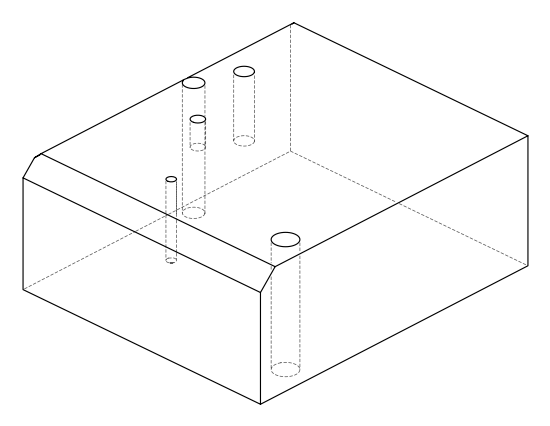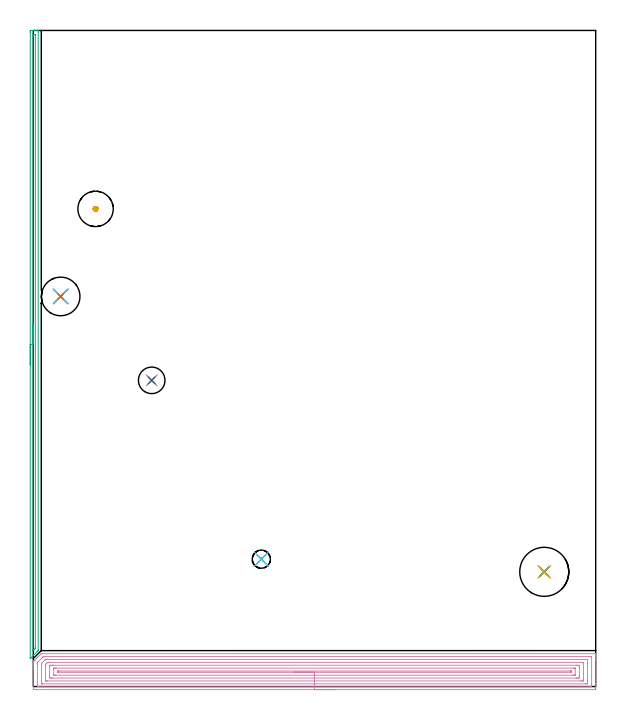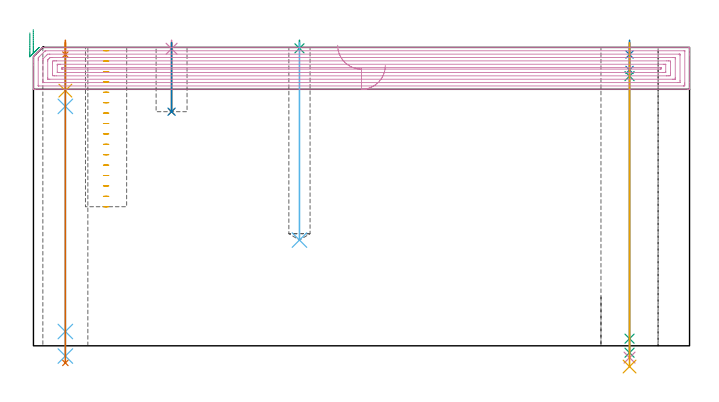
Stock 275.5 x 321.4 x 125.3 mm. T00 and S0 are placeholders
(PLAN: 17 operations, 12 tool changes, 25.1 min)
(1 SPOT_DRILL | STEP1HOLE | NXT0321_9005460120000 | 0.05 min | 183 mm3)
(2 SPOT_DRILL_1 | STEP1HOLE_1 | NXT0321_9005460120000 | 0.05 min | 183 mm3)
(3 SPOT_DRILL_2 | STEP1POCKET | NXT0321_9005460120000 | 0.03 min | 1 mm3)
(4 SPOT_DRILL_3 | STEP1POCKET_2 | NXT0321_9005460120000 | 0.03 min | 2 mm3)
(5 DRILL_BLIND_HOLE_INTO_CENTER | STEP1HOLE | NXT0301_092 | 0.08 min | 1731 mm3)
(6 GUN_DRILL_THROUGH_HOLE | STEP1HOLE | UGT0307_009 | 0.63 min | 12256 mm3)
(7 DRILL_TO_ENLARGE_THROUGH_HOLE | STEP1HOLE | UGT0301_257 | 0.54 min | 20947 mm3)
(8 DRILL_BLIND_HOLE_INTO_CENTER_1 | STEP1HOLE_1 | UGT0301_185 | 0.05 min | 183 mm3)
(9 GUN_DRILL_THROUGH_HOLE_1 | STEP1HOLE_1 | UGT0307_002 | 0.57 min | 3286 mm3)
(10 SPADE_DRILL_TO_ENLARGE_THROUGH_HOLE | STEP1HOLE_1 | UGT0306_006 | 0.53 min | 19957 mm3)
(11 DRILL_TO_ENLARGE_THROUGH_HOLE_1 | STEP1HOLE_1 | UGT0301_057 | 0.55 min | 33034 mm3)
(12 DRILL_BLIND_HOLE_INTO_CENTER_2 | STEP1POCKET | UGT0301_484 | 0.33 min | 4903 mm3)
(13 DRILL_BLIND_HOLE_INTO_CENTER_3 | STEP1POCKET_2 | NXT0301_055 | 0.12 min | 1434 mm3)
(14 DRILL_TO_ENLARGE_BLIND_HOLE | STEP1POCKET_2 | UGT0301_374 | 0.12 min | 2143 mm3)
(15 AREA_MILL | FG_CHAMFER_SURFACE | UGT0205_001 | 5.05 min | 2368 mm3)
(16 AREA_MILL_1 | FG_CHAMFER_SURFACE_1 | UGT0205_001 | 15.62 min | 42627 mm3)
(17 MILL_BLIND_HOLE_FROM_SOLID_MATERIAL | STEP1POCKET_1 | UGT0201_133 | Spiral | 0.71 min | 15738 mm3)
(TOOL NXT0321_9005460120000 | NC Spot Drill, 142deg, 12mm, Carbide, Uncoated | D12 PA142 FL30 Z2)
(TOOL NXT0301_092 | Carbide Drill 12.1mm [860.1-1210-061A1-MM 2214] | D12.1 PA140 FL77 Z2)
(TOOL UGT0307_009 | Gun Drill 12 mm | D12 PA130 FL24 Z1)
(TOOL UGT0301_257 | Twist Drill 18.9 mm | D18.9 PA118 FL135 Z2)
(TOOL UGT0301_185 | Twist Drill 6.3 mm | D6.3 PA118 FL61 Z2)
(TOOL UGT0307_002 | Gun Drill 6 mm | D6 PA130 FL24 Z1)
(TOOL UGT0306_006 | Spade Drill 15.5mm | D15.5 PA132 FL10 Z2)
(TOOL UGT0301_057 | Twist Drill 24 mm | D24 PA118 FL160 Z2)
(TOOL UGT0301_484 | Carbide Drill 8.9 mm | D8.9 PA118 FL81 Z2)
(TOOL NXT0301_055 | Carbide Drill 8.4mm [860.1-0840-042A1-MM 2214] | D8.4 PA140 FL61 Z2)
(TOOL UGT0301_374 | Twist Drill Flat Bottom 13 mm | D13 PA180 FL101 Z2)
(TOOL UGT0205_001 | Chamfer Mill 20 x 3 x 45 deg. | D20 FL50 Z2)
(TOOL UGT0201_133 | Carbide End Mill 15.0 | D15 FL30 Z4)
(OP 1 SPOT_DRILL)
G17 G21 G94 G90
T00 M6
G54
G17 G0 G90 X13.4 Y191.1 S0 M3
G43 Z135.3 H0
G94 G81 G98 Z122.3 F250. R128.3
G80
M5
M2
(OP 2 SPOT_DRILL_1)
G17 G21 G94 G90
T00 M6
G54
G17 G0 G90 X250.3 Y56.2 S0 M3
G43 Z135.3 H0
G94 G81 G98 Z122.3 F250. R128.3
G80
M5
M2
(OP 3 SPOT_DRILL_2)
G17 G21 G94 G90
T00 M6
G54
G17 G0 G90 X111.7 Y62.4 S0 M3
G43 Z135.3 H0
G94 G81 G98 Z124.917 F250. R128.3
G80
M5
M2
(OP 4 SPOT_DRILL_3)
G17 G21 G94 G90
T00 M6
G54
G17 G0 G90 X58. Y150. S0 M3
G43 Z135.3 H0
G94 G81 G98 Z124.74 F250. R128.3
G80
M5
M2
(OP 5 DRILL_BLIND_HOLE_INTO_CENTER)
G17 G21 G94 G90
T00 M6
G54
G17 G0 G90 X13.4 Y191.1 S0 M3
G43 Z135.3 H1
G94 G81 G98 Z107.15 F250. R127.3
G80
M5
M2
(OP 6 GUN_DRILL_THROUGH_HOLE)
G17 G21 G94 G90
T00 M6
G54
G17 G0 G90 X13.4 Y191.1 M8
G43 Z135.3 H0
Z121.383
S716 M3
G94 G1 Z100.536 F125. M26
G4 X.084
Z6. F250.
G4 X.084
Z-4.298 F125.
G4 X.084
M5
M9
G0 Z121.383
Z135.3
M2
(OP 7 DRILL_TO_ENLARGE_THROUGH_HOLE)
G17 G21 G94 G90
T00 M6
G54
G17 G0 G90 X13.4 Y191.1 S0 M3
G43 Z135.3 H0
G94 G73 G98 Z-7.178 F250. Q16.56 R127.3
G80
M5
M2
(OP 8 DRILL_BLIND_HOLE_INTO_CENTER_1)
G17 G21 G94 G90
T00 M6
G54
G17 G0 G90 X250.3 Y56.2 S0 M3
G43 Z135.3 H0
G94 G81 G98 Z115.85 F250. R127.3
G80
M5
M2
(OP 9 GUN_DRILL_THROUGH_HOLE_1)
G17 G21 G94 G90
T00 M6
G54
G17 G0 G90 X250.3 Y56.2 M8
G43 Z135.3 H0
Z123.413
S716 M3
G94 G1 Z113.254 F125. M26
G4 X.084
Z3. F250.
G4 X.084
Z-2.899 F125.
G4 X.084
M5
M9
G0 Z123.413
Z135.3
M2
(OP 10 SPADE_DRILL_TO_ENLARGE_THROUGH_HOLE)
G17 G21 G94 G90
T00 M6
G54
G17 G0 G90 X250.3 Y56.2 S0 M3
G43 Z135.3 H0
G94 G73 G98 Z-4.951 F250. Q14.472 R127.3
G80
M5
M2
(OP 11 DRILL_TO_ENLARGE_THROUGH_HOLE_1)
G17 G21 G94 G90
T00 M6
G54
G17 G0 G90 X250.3 Y56.2 S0 M3
G43 Z135.3 H0
G94 G73 G98 Z-8.71 F250. Q22.335 R127.3
G80
M5
M2
(OP 12 DRILL_BLIND_HOLE_INTO_CENTER_2)
G17 G21 G94 G90
T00 M6
G54
G17 G0 G90 X111.7 Y62.4 S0 M3
G43 Z135.3 H0
G94 G81 G98 Z44.4 F250. R127.3
G80
M5
M2
(OP 13 DRILL_BLIND_HOLE_INTO_CENTER_3)
G17 G21 G94 G90
T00 M6
G54
G17 G0 G90 X58. Y150. S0 M3
G43 Z135.3 H1
G94 G81 G98 Z98.3 F250. R127.3
G80
M5
M2
(OP 14 DRILL_TO_ENLARGE_BLIND_HOLE)
G17 G21 G94 G90
T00 M6
G54
G17 G0 G90 X58. Y150. S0 M3
G43 Z135.3 H0
G94 G81 G98 Z98.3 F250. R127.3
G80
M5
M2
(OP 15 AREA_MILL)
G17 G21 G94 G90
T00 M6
G54
G17 G0 G90 X-1.5 Y157.55 S1061 M3
G43 Z135.3 H0
Z131.4
G94 G1 Y157.588 Z130.528 F250.
Y157.702 Z129.664
Y157.891 Z128.812
Y158.153 Z127.98
Y158.487 Z127.174
Y158.89 Z126.4
Y159.358 Z125.664
Y159.89 Z124.972
Y160.479 Z124.329
Y161.122 Z123.74
Y161.814 Z123.209
Y162.55 Z122.74
Y163.324 Z122.337
Y164.13 Z122.003
Y164.962 Z121.741
Y165.814 Z121.552
Y166.678 Z121.438
Y167.55 Z121.4
Y320.498
X-1.499 Y320.78 Z121.401
X-1.492 Y321.384 Z121.403
X-1.491 Y321.393 Z121.405
X-0.889 Y321.4 Z122.005
X0.551 Z123.447
X0.896 Z123.792
X1.588 Z124.487
X1.927 Z124.827
X2.339 Y321.393 Z125.231
X2.397 Y321.39 Z125.288
X2.4 Y321.227 Z125.3
Y17.894
X2.394 Y17.603 Z125.288
X2.389 Y17.588 Z125.285
X1.8 Y17. Z124.7
X-1.178 Y14.022 Z121.721
X-1.336 Y13.863 Z121.561
X-1.479 Y13.724 Z121.419
X-1.494 Y13.717 Z121.403
X-1.499 Y13.724 Z121.399
X-1.5 Y167.55 Z121.4
X-0.086 Z122.814
Y319.083
X-0.084 Y319.172 Z122.816
X-0.08 Y319.35 Z122.82
X-0.078 Y319.392 Z122.822
X-0.071 Y319.394 Z122.829
X-0.047 Y319.397 Z122.853
X0.004 Y319.399 Z122.904
X0.491 Z123.391
X0.896 Y319.392 Z123.796
X0.953 Y319.39 Z123.853
X0.979 Y319.374 Z123.879
X0.985 Y318.993 Z123.885
X0.986 Y19.591 Z123.886
X0.981 Y18.787 Z123.881
X0.979 Y18.704 Z123.879
X0.97 Y18.632 Z123.87
X0.896 Y18.554 Z123.796
X0.569 Y18.221 Z123.469
X0.244 Y17.894 Z123.144
X0.124 Y17.773 Z123.024
X0.004 Y17.655 Z122.904
X-0.038 Y17.617 Z122.862
X-0.071 Y17.59 Z122.829
X-0.079 Y17.587 Z122.821
X-0.08 Y17.626 Z122.82
X-0.085 Y17.804 Z122.815
Y17.894
X-0.086 Y17.983 Z122.814
Y167.55
Y168.422 Z122.852
Y169.286 Z122.966
Y170.138 Z123.155
Y170.97 Z123.417
Y171.776 Z123.751
Y172.55 Z124.154
Y173.286 Z124.623
Y173.978 Z125.154
Y174.621 Z125.743
Y175.21 Z126.386
Y175.742 Z127.079
Y176.21 Z127.814
Y176.613 Z128.588
Y176.947 Z129.394
Y177.209 Z130.226
Y177.398 Z131.078
Y177.512 Z131.943
Y177.55 Z132.814
G0 Z135.3
M5
M2
(OP 16 AREA_MILL_1)
G17 G21 G94 G90
T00 M6
G54
G17 G0 G90 X147.75 Y-1.5 S1061 M3
G43 Z135.3 H0
Z117.7
G94 G1 X147.712 Z116.828 F250.
X147.598 Z115.964
X147.409 Z115.112
X147.147 Z114.28
X146.813 Z113.474
X146.41 Z112.7
X145.942 Z111.964
X145.41 Z111.272
X144.821 Z110.629
X144.178 Z110.04
X143.486 Z109.508
X142.75 Z109.04
X141.976 Z108.637
X141.17 Z108.303
X140.338 Z108.041
X139.486 Z107.852
X138.622 Z107.738
X137.75 Z107.7
X0.618
X0.163 Y-1.495 Z107.703
X0.01 Y-1.492 Z107.706
X0. Y-1.335 Z107.863
Y8.621 Z117.815
Y10.043 Z119.24
Y10.381 Z119.577
Y11.058 Z120.257
X0.001 Y12.142 Z121.34
X0.004 Y12.192 Z121.39
X0.023 Y12.223 Z121.422
X0.152 Y12.353 Z121.552
X0.234 Y12.436 Z121.632
X0.32 Y12.521 Z121.72
X0.442 Y12.642 Z121.841
X0.527 Y12.729 Z121.925
X0.618 Y12.819 Z122.018
X0.731 Y12.931 Z122.131
X0.821 Y13.022 Z122.219
X1.4 Y13.6 Z122.8
X1.512 Y13.712 Z122.911
X1.701 Y13.903 Z123.099
X2.244 Y14.444 Z123.644
X2.581 Y14.783 Z123.979
X3.618 Y15.82 Z125.014
X3.905 Y16.094 Z125.292
X4.192 Y16.1 Z125.3
X275.328
X275.497 Y16.102 Z125.292
X275.5 Y15.765 Z124.964
Y15.46 Z124.659
Y14.783 Z123.978
Y13.565 Z122.762
Y13.022 Z122.217
Y1.409 Z110.606
Y-0.792 Z108.405
X275.497 Y-1.064 Z108.134
X275.49 Y-1.492 Z107.706
X275.32 Y-1.495 Z107.703
X274.882 Y-1.5 Z107.7
X137.75
Y-0.086 Z109.114
X2.305 Y-0.085 Z109.115
X2.036 Y-0.08 Z109.12
X2.01 Y-0.079 Z109.121
X2.006 Y-0.058 Z109.142
X2.002 Y-0.026 Z109.174
X2.001 Y0.006 Z109.206
X2. Y0.216 Z109.416
Y10.78 Z119.98
X2.004 Y11.262 Z120.462
X2.009 Y11.652 Z120.852
X2.027 Y11.766 Z120.966
X2.107 Y11.849 Z121.049
X2.392 Y12.142 Z121.342
X4.152 Y13.903 Z123.103
X4.616 Y14.365 Z123.565
X4.774 Y14.52 Z123.72
X4.903 Y14.643 Z123.843
X4.941 Y14.679 Z123.879
X4.986 Y14.681 Z123.881
X5.085 Y14.684 Z123.884
X5.184 Y14.685 Z123.885
X273.195
X273.464 Y14.68 Z123.88
X273.49 Y14.679 Z123.879
X273.494 Y14.658 Z123.858
X273.498 Y14.626 Z123.826
X273.499 Y14.594 Z123.794
X273.5 Y14.384 Z123.584
Y1.179 Z110.379
X273.498 Y0.697 Z109.897
X273.495 Y0.303 Z109.503
X273.482 Y-0.079 Z109.121
X273.095 Y-0.084 Z109.116
X272.996 Y-0.085 Z109.115
X137.75 Y-0.086 Z109.114
Y1.328 Z110.528
X4.444 Y1.329 Z110.529
X4.192 Y1.33 Z110.53
X4.108 Y1.332 Z110.532
X4.042 Y1.335 Z110.535
X4.01 Y1.34 Z110.54
X4.008 Y1.389 Z110.589
X4.003 Y1.578 Z110.778
X4. Y1.766 Z110.966
X4.001 Y10.569 Z119.769
X4.01 Y11.262 Z120.462
X4.016 Y11.305 Z120.505
X4.042 Y11.336 Z120.536
X4.077 Y11.375 Z120.575
X4.192 Y11.492 Z120.692
X5.406 Y12.706 Z121.906
X5.725 Y13.022 Z122.222
X5.853 Y13.146 Z122.346
X5.978 Y13.264 Z122.464
X6.621 Y13.27 Z122.47
X6.872 Y13.271 Z122.471
X271.056
X271.308 Y13.27 Z122.47
X271.392 Y13.268 Z122.468
X271.458 Y13.265 Z122.465
X271.49 Y13.26 Z122.46
X271.492 Y13.211 Z122.411
X271.497 Y13.022 Z122.222
X271.5 Y12.834 Z122.034
Y2.269 Z111.469
X271.497 Y1.578 Z110.778
X271.495 Y1.394 Z110.594
X271.488 Y1.335 Z110.535
X271.434 Y1.333 Z110.533
X271.308 Y1.331 Z110.531
X270.667 Y1.329 Z110.529
X270.415 Y1.328 Z110.528
X137.75
Y2.743 Z111.943
X6.872
X6.582 Y2.744 Z111.944
X6.135 Y2.748 Z111.948
X6.038 Y2.75 Z111.95
X6.01 Y2.758 Z111.958
X6.007 Y2.805 Z112.005
X6.004 Y2.907 Z112.107
X6. Y3.317 Z112.517
Y10.381 Z119.581
X6.01 Y10.81 Z120.01
X6.018 Y10.858 Z120.058
X6.047 Y10.891 Z120.091
X6.102 Y10.951 Z120.151
X6.196 Y11.047 Z120.247
X6.411 Y11.262 Z120.462
X6.641 Y11.49 Z120.69
X6.872 Y11.715 Z120.915
X7.021 Y11.85 Z121.05
X7.165 Y11.853 Z121.053
X7.765 Y11.856 Z121.056
X8.054 Y11.857 Z121.057
X268.628
X268.918 Y11.856 Z121.056
X269.366 Y11.852 Z121.052
X269.462 Y11.85 Z121.05
X269.49 Y11.842 Z121.042
X269.493 Y11.795 Z120.995
X269.496 Y11.693 Z120.893
X269.5 Y11.283 Z120.483
Y3.338 Z112.538
X269.496 Y2.909 Z112.109
X269.493 Y2.802 Z112.002
X269.49 Y2.754 Z111.954
X269.433 Y2.75 Z111.95
X269.229 Y2.746 Z111.946
X268.628 Y2.743 Z111.943
X268.339
X137.75
Y4.157 Z113.357
X9.552
X8.718 Y4.16 Z113.36
X8.659 Y4.164 Z113.364
X8.01 Y4.219 Z113.419
X8.001 Y4.866 Z114.066
X8. Y9.269 Z118.469
X8.001 Y9.501 Z118.701
X8.004 Y10.146 Z119.346
X8.01 Y10.381 Z119.581
X8.602 Y10.437 Z119.637
X8.659 Y10.439 Z119.639
X9.489 Y10.443 Z119.643
X9.552
X265.948
X266.782 Y10.44 Z119.64
X266.841 Y10.436 Z119.636
X267.49 Y10.381 Z119.581
X267.499 Y9.734 Z118.934
X267.5 Y5.331 Z114.531
X267.499 Y5.099 Z114.299
X267.496 Y4.454 Z113.654
X267.49 Y4.219 Z113.419
X266.898 Y4.163 Z113.363
X266.841 Y4.161 Z113.361
X266.011 Y4.157 Z113.357
X265.948
X137.75
Y5.571 Z114.771
X10.859
X10.445 Y5.573 Z114.773
X10.032 Y5.577 Z114.777
X10.013 Y5.578 Z114.778
X10.009 Y5.593 Z114.793
X10.004 Y5.638 Z114.838
X10.001 Y5.716 Z114.916
X10. Y8.621 Z117.821
X10.001 Y8.84 Z118.04
X10.004 Y8.95 Z118.15
X10.009 Y9.004 Z118.204
X10.012 Y9.022 Z118.222
X10.036 Y9.024 Z118.224
X10.445 Y9.027 Z118.227
X10.925 Y9.029 Z118.229
X11.339
X264.641
X265.055 Y9.027 Z118.227
X265.468 Y9.023 Z118.223
X265.487 Y9.022 Z118.222
X265.491 Y9.007 Z118.207
X265.496 Y8.962 Z118.162
X265.499 Y8.884 Z118.084
X265.5 Y5.979 Z115.179
X265.499 Y5.76 Z114.96
X265.496 Y5.65 Z114.85
X265.491 Y5.596 Z114.796
X265.488 Y5.578 Z114.778
X265.464 Y5.576 Z114.776
X265.055 Y5.573 Z114.773
X264.576 Y5.571 Z114.771
X264.161
X137.75
Y6.985 Z116.185
X12.232 Y6.986 Z116.186
X12.103 Y6.987 Z116.187
X12.04 Y6.99 Z116.19
X12.015 Y6.992 Z116.192
X12.009 Y7.004 Z116.204
X12.005 Y7.024 Z116.224
X12.001 Y7.088 Z116.288
X12.003 Y7.414 Z116.614
X12.006 Y7.528 Z116.728
X12.01 Y7.599 Z116.799
X12.074 Y7.608 Z116.808
X12.232 Y7.612 Z116.812
X12.36 Y7.614 Z116.814
X263.268
X263.397 Y7.613 Z116.813
X263.46 Y7.61 Z116.81
X263.485 Y7.608 Z116.808
X263.491 Y7.596 Z116.796
X263.495 Y7.576 Z116.776
X263.499 Y7.512 Z116.712
X263.497 Y7.186 Z116.386
X263.494 Y7.072 Z116.272
X263.49 Y7.001 Z116.201
X263.426 Y6.992 Z116.192
X263.268 Y6.988 Z116.188
X263.14 Y6.986 Z116.186
X137.75 Y6.985 Z116.185
X136.878 Z116.223
X136.014 Z116.337
X135.162 Z116.526
X134.33 Z116.788
X133.524 Z117.122
X132.75 Z117.525
X132.014 Z117.994
X131.322 Z118.525
X130.679 Z119.114
X130.09 Z119.757
X129.558 Z120.45
X129.09 Z121.185
X128.687 Z121.959
X128.353 Z122.765
X128.091 Z123.597
X127.902 Z124.449
X127.788 Z125.314
X127.75 Z126.185
G0 Z135.3
M5
M2
(OP 17 MILL_BLIND_HOLE_FROM_SOLID_MATERIAL)
G17 G21 G94 G90
T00 M6
G54
G17 G0 G90 X30.5 Y234. S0 M3
G43 Z135.3 H0
Z123.931
G94 G3 X31.075 Y234.575 R0.575 F250.
X30.5 Y235.15 R0.575
X29.35 Y234. R1.15
X30.5 Y235.15 R-1.15
X29.925 Y234.575 R0.575
X30.5 Y234. R0.575
G0 Z119.563
G3 X31.075 Y234.575 R0.575
X30.5 Y235.15 R0.575
X29.35 Y234. R1.15
X30.5 Y235.15 R-1.15
X29.925 Y234.575 R0.575
X30.5 Y234. R0.575
G0 Z115.194
G3 X31.075 Y234.575 R0.575
X30.5 Y235.15 R0.575
X29.35 Y234. R1.15
X30.5 Y235.15 R-1.15
X29.925 Y234.575 R0.575
X30.5 Y234. R0.575
G0 Z110.825
G3 X31.075 Y234.575 R0.575
X30.5 Y235.15 R0.575
X29.35 Y234. R1.15
X30.5 Y235.15 R-1.15
X29.925 Y234.575 R0.575
X30.5 Y234. R0.575
G0 Z106.456
G3 X31.075 Y234.575 R0.575
X30.5 Y235.15 R0.575
X29.35 Y234. R1.15
X30.5 Y235.15 R-1.15
X29.925 Y234.575 R0.575
X30.5 Y234. R0.575
G0 Z102.088
G3 X31.075 Y234.575 R0.575
X30.5 Y235.15 R0.575
X29.35 Y234. R1.15
X30.5 Y235.15 R-1.15
X29.925 Y234.575 R0.575
X30.5 Y234. R0.575
G0 Z97.719
G3 X31.075 Y234.575 R0.575
X30.5 Y235.15 R0.575
X29.35 Y234. R1.15
X30.5 Y235.15 R-1.15
X29.925 Y234.575 R0.575
X30.5 Y234. R0.575
G0 Z93.35
G3 X31.075 Y234.575 R0.575
X30.5 Y235.15 R0.575
X29.35 Y234. R1.15
X30.5 Y235.15 R-1.15
X29.925 Y234.575 R0.575
X30.5 Y234. R0.575
G0 Z88.981
G3 X31.075 Y234.575 R0.575
X30.5 Y235.15 R0.575
X29.35 Y234. R1.15
X30.5 Y235.15 R-1.15
X29.925 Y234.575 R0.575
X30.5 Y234. R0.575
G0 Z84.613
G3 X31.075 Y234.575 R0.575
X30.5 Y235.15 R0.575
X29.35 Y234. R1.15
X30.5 Y235.15 R-1.15
X29.925 Y234.575 R0.575
X30.5 Y234. R0.575
G0 Z80.244
G3 X31.075 Y234.575 R0.575
X30.5 Y235.15 R0.575
X29.35 Y234. R1.15
X30.5 Y235.15 R-1.15
X29.925 Y234.575 R0.575
X30.5 Y234. R0.575
G0 Z75.875
G3 X31.075 Y234.575 R0.575
X30.5 Y235.15 R0.575
X29.35 Y234. R1.15
X30.5 Y235.15 R-1.15
X29.925 Y234.575 R0.575
X30.5 Y234. R0.575
G0 Z71.506
G3 X31.075 Y234.575 R0.575
X30.5 Y235.15 R0.575
X29.35 Y234. R1.15
X30.5 Y235.15 R-1.15
X29.925 Y234.575 R0.575
X30.5 Y234. R0.575
G0 Z67.138
G3 X31.075 Y234.575 R0.575
X30.5 Y235.15 R0.575
X29.35 Y234. R1.15
X30.5 Y235.15 R-1.15
X29.925 Y234.575 R0.575
X30.5 Y234. R0.575
G0 Z62.769
G3 X31.075 Y234.575 R0.575
X30.5 Y235.15 R0.575
X29.35 Y234. R1.15
X30.5 Y235.15 R-1.15
X29.925 Y234.575 R0.575
X30.5 Y234. R0.575
G0 Z58.4
G3 X31.075 Y234.575 R0.575
X30.5 Y235.15 R0.575
X29.35 Y234. R1.15
X30.5 Y235.15 R-1.15
X29.925 Y234.575 R0.575
X30.5 Y234. R0.575
G0 Z135.3
M5
M2
